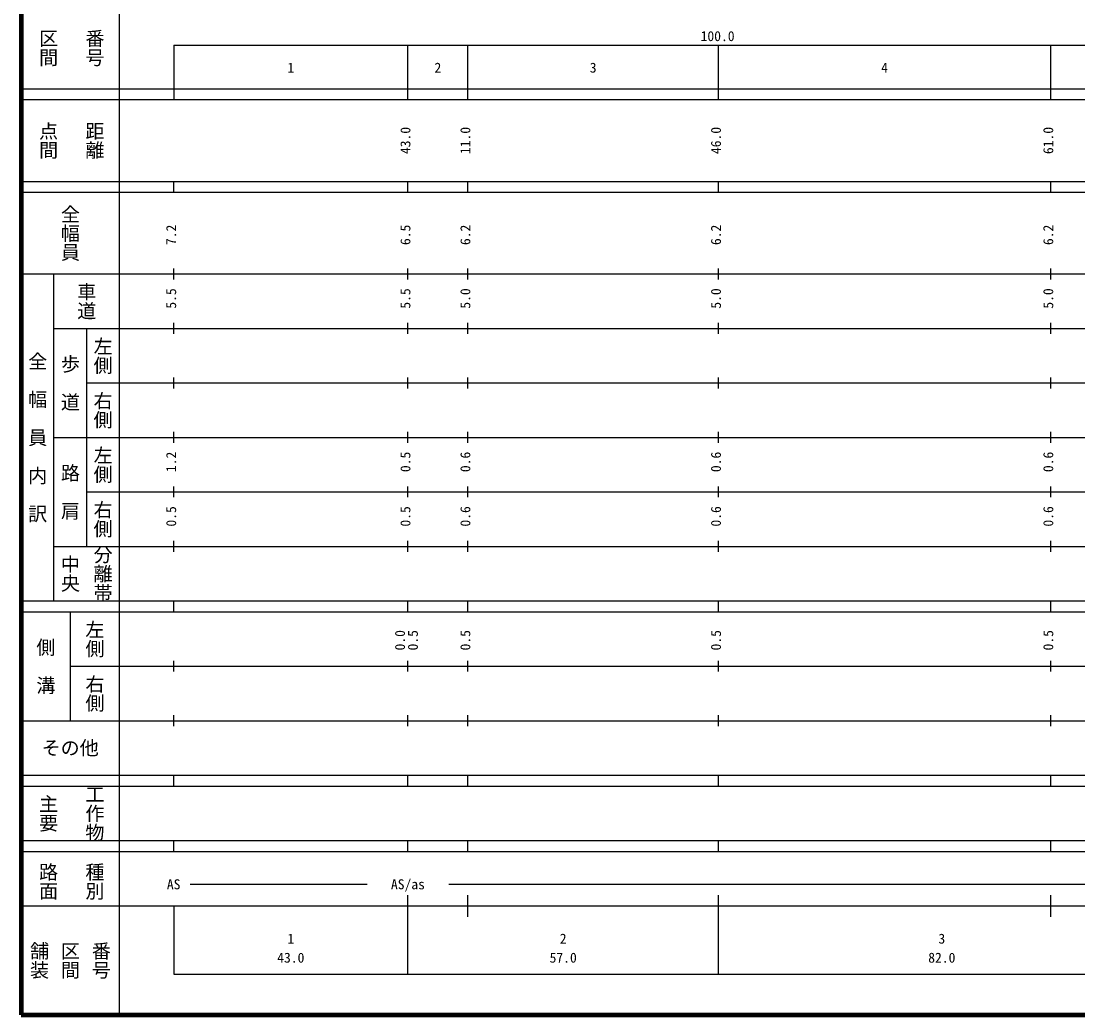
# Model space of a CAD drawing. Units: millimetres on the paper, enlarged 1000 times. Extents: x 40000 to 680000, y 20000 to 380000.
# Drawn here: x 40000 to 233975, y 20000 to 202409 of the extents above; entities that cross this region are included whole.
import ezdxf
from ezdxf.enums import TextEntityAlignment as Align

# ---------------------------------------------------------------- set-up
doc = ezdxf.new("R2010")
doc.units = ezdxf.units.MM
doc.header["$LTSCALE"] = 1000
doc.layers.add('M-TTL', color=2, linetype='Continuous', lineweight=140)
doc.layers.add('M-TTL-BAND', color=7, linetype='Continuous', lineweight=25)
doc.styles.add('@ＭＳ ゴシック', font='')
doc.styles.add('ＭＳ ゴシック', font='')
doc.styles.get('@ＭＳ ゴシック').set_extended_font_data('@MS Gothic')
doc.styles.get('ＭＳ ゴシック').set_extended_font_data('MS Gothic')

msp = doc.modelspace()

# ---------------------------------------------------------------- linework, layer by layer
at = {"layer": 'M-TTL'}
for p, q in [((40000, 380000), (40000, 20000)), ((40000, 20000), (680000, 20000))]:
    msp.add_line(p, q, dxfattribs=at)
at = {"layer": 'M-TTL-BAND'}
for p, q in [((58000, 370000), (58000, 20000)), ((68000, 198000), (579000, 198000)), ((68000, 198000), (68000, 188000)), ((111000, 188000), (111000, 198000)), ((122000, 188000), (122000, 198000)), ((168000, 188000), (168000, 198000)), ((229000, 188000), (229000, 198000)), ((40000, 190000), (579000, 190000)), ((40000, 188000), (579000, 188000)), ((40000, 173000), (579000, 173000)), ((68000, 171000), (68000, 173000)), ((111000, 171000), (111000, 173000)), ((122000, 171000), (122000, 173000)), ((168000, 171000), (168000, 173000)), ((229000, 171000), (229000, 173000)), ((40000, 171000), (579000, 171000)), ((40000, 156000), (579000, 156000)), ((46000, 96000), (46000, 156000)), ((68000, 155000), (68000, 157000)), ((111000, 155000), (111000, 157000)), ((122000, 155000), (122000, 157000)), ((168000, 155000), (168000, 157000)), ((229000, 155000), (229000, 157000)), ((46000, 146000), (579000, 146000)), ((52000, 146000), (52000, 106000)), ((68000, 145000), (68000, 147000)), ((111000, 145000), (111000, 147000)), ((122000, 145000), (122000, 147000)), ((168000, 145000), (168000, 147000)), ((229000, 145000), (229000, 147000)), ((52000, 136000), (579000, 136000)), ((68000, 135000), (68000, 137000)), ((111000, 135000), (111000, 137000)), ((122000, 135000), (122000, 137000)), ((168000, 135000), (168000, 137000)), ((229000, 135000), (229000, 137000)), ((68000, 125000), (68000, 127000)), ((111000, 125000), (111000, 127000)), ((122000, 125000), (122000, 127000)), ((168000, 125000), (168000, 127000)), ((229000, 125000), (229000, 127000)), ((46000, 126000), (579000, 126000)), ((68000, 115000), (68000, 117000)), ((111000, 115000), (111000, 117000)), ((122000, 115000), (122000, 117000)), ((168000, 115000), (168000, 117000)), ((229000, 115000), (229000, 117000)), ((52000, 116000), (579000, 116000)), ((68000, 105000), (68000, 107000)), ((111000, 105000), (111000, 107000)), ((122000, 105000), (122000, 107000)), ((168000, 105000), (168000, 107000)), ((229000, 105000), (229000, 107000)), ((46000, 106000), (579000, 106000)), ((40000, 96000), (579000, 96000)), ((68000, 94000), (68000, 96000)), ((111000, 94000), (111000, 96000)), ((122000, 94000), (122000, 96000)), ((168000, 94000), (168000, 96000)), ((229000, 94000), (229000, 96000)), ((40000, 94000), (579000, 94000)), ((49000, 94000), (49000, 74000)), ((49000, 84000), (579000, 84000)), ((68000, 83000), (68000, 85000)), ((111000, 83000), (111000, 85000)), ((122000, 83000), (122000, 85000)), ((168000, 83000), (168000, 85000)), ((229000, 83000), (229000, 85000)), ((40000, 74000), (579000, 74000)), ((68000, 73000), (68000, 75000)), ((111000, 73000), (111000, 75000)), ((122000, 73000), (122000, 75000)), ((168000, 73000), (168000, 75000)), ((229000, 73000), (229000, 75000)), ((40000, 64000), (579000, 64000)), ((68000, 62000), (68000, 64000)), ((111000, 62000), (111000, 64000)), ((122000, 62000), (122000, 64000)), ((168000, 62000), (168000, 64000)), ((229000, 62000), (229000, 64000)), ((40000, 62000), (579000, 62000)), ((40000, 52000), (579000, 52000)), ((68000, 50000), (68000, 52000)), ((111000, 50000), (111000, 52000)), ((122000, 50000), (122000, 52000)), ((168000, 50000), (168000, 52000)), ((229000, 50000), (229000, 52000)), ((40000, 50000), (579000, 50000)), ((71000, 44000), (103500, 44000)), ((118500, 44000), (242500, 44000)), ((111000, 27500), (111000, 42000)), ((122000, 38000), (122000, 42000)), ((168000, 27500), (168000, 42000)), ((229000, 38000), (229000, 42000)), ((40000, 40000), (579000, 40000)), ((68000, 40000), (68000, 27500)), ((68000, 27500), (579000, 27500))]:
    msp.add_line(p, q, dxfattribs=at)

# ---------------------------------------------------------------- texts
at = {"layer": 'M-TTL-BAND', "style": '@ＭＳ ゴシック'}
for s, p in [('区間', (45000, 197500)), ('番号', (53500, 197500)), ('点間', (45000, 180500)), ('距離', (53500, 180500)), ('全幅員', (49000, 163500)), ('車道', (52000, 151000)), ('左側', (55000, 141000)), ('全\u3000幅\u3000員\u3000内\u3000訳', (43000, 126000)), ('歩\u3000道', (49000, 136000)), ('右側', (55000, 131000)), ('左側', (55000, 121000)), ('路\u3000肩', (49000, 116000)), ('右側', (55000, 111000)), ('分離帯', (55000, 101000)), ('中央', (49000, 101000)), ('左側', (53500, 89000)), ('側\u3000溝', (44500, 84000)), ('右側', (53500, 79000)), ('主要', (45000, 57000)), ('工作物', (53500, 57000)), ('路面', (45000, 44500)), ('種別', (53500, 44500)), ('舗装', (43333, 30000)), ('区間', (49000, 30000)), ('番号', (54667, 30000))]:
    msp.add_text(s, height=2566, rotation=270, dxfattribs=at).set_placement(p, align=Align.MIDDLE_CENTER)
at = {"layer": 'M-TTL-BAND', "style": 'ＭＳ ゴシック'}
for s, p in [('100.0', (167844, 198195)), ('1', (89500, 192405)), ('2', (116500, 192405)), ('3', (145000, 192405)), ('4', (198500, 192405)), ('AS', (68000, 42500)), ('AS/as', (111000, 42500)), ('1', (89500, 32523)), ('2', (139500, 32523)), ('3', (209000, 32523)), ('43.0', (89500, 29033)), ('57.0', (139500, 29033)), ('82.0', (209000, 29033))]:
    msp.add_text(s, height=1833, dxfattribs=at).set_placement(p, align=Align.BOTTOM_CENTER)
for s, p in [('43.0', (112000, 180500)), ('11.0', (123000, 180500)), ('46.0', (169000, 180500)), ('61.0', (230000, 180500)), ('7.2', (69000, 163174)), ('6.5', (112000, 163174)), ('6.2', (123000, 163174)), ('6.2', (169000, 163174)), ('6.2', (230000, 163174)), ('5.5', (69000, 151500)), ('5.5', (112000, 151500)), ('5.0', (123000, 151500)), ('5.0', (169000, 151500)), ('5.0', (230000, 151500)), ('1.2', (69000, 121500)), ('0.5', (112000, 121500)), ('0.6', (123000, 121500)), ('0.6', (169000, 121500)), ('0.6', (230000, 121500)), ('0.5', (69000, 111500)), ('0.5', (112000, 111500)), ('0.6', (123000, 111500)), ('0.6', (169000, 111500)), ('0.6', (230000, 111500)), ('0.0', (111000, 88764)), ('0.5', (113370, 88764)), ('0.5', (123000, 88764)), ('0.5', (169000, 88764)), ('0.5', (230000, 88764))]:
    msp.add_text(s, height=1833, rotation=90, dxfattribs=at).set_placement(p, align=Align.BOTTOM_CENTER)
msp.add_text('その他', height=2566, dxfattribs=at).set_placement((49000, 69000), align=Align.MIDDLE_CENTER)

doc.saveas('drawing.dxf')
